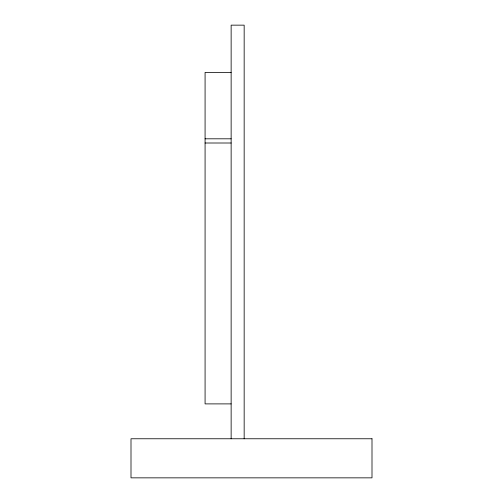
<?xml version="1.0" encoding="UTF-8"?>
<svg xmlns="http://www.w3.org/2000/svg" width="503" height="503" viewBox="0 0 503 503"><rect width="100%" height="100%" fill="white"/><g stroke="black" fill="none" stroke-linecap="round" stroke-linejoin="round"><path stroke-width="0.75" d="M231.135 72.407L205.079 72.407L205.079 403.896L231.135 403.896M205.079 138.809L231.135 138.809M205.079 143.003L231.135 143.003M244.162 438.767L244.162 25.15L231.135 25.15L231.135 438.767M372 438.767L131 438.767L131 477.85L372 477.85L372 438.767"/></g></svg>
